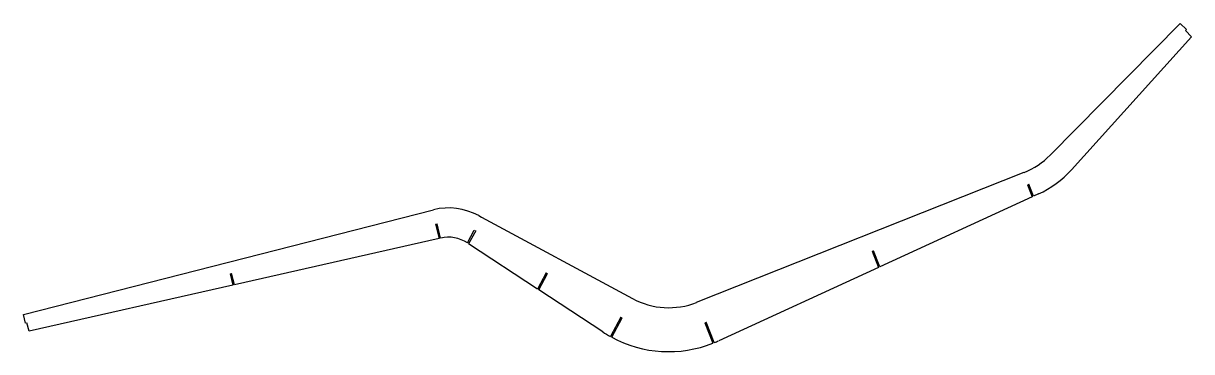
# Model space of a CAD drawing. Header units: millimetres. Extents: x -2316 to 22, y 136 to 793.
import ezdxf

# ---------------------------------------------------------------- set-up
doc = ezdxf.new("R2010")
doc.units = ezdxf.units.MM
doc.linetypes.add('K5LT32769', pattern=[0])
doc.linetypes.add('K5LT32770', pattern=[0])

msp = doc.modelspace()

# ---------------------------------------------------------------- linework, layer by layer
at = {"color": 7, "linetype": 'K5LT32769', "lineweight": 25}
for p, q in [((-261, 529.1), (-0.8, 792.9)), ((-0.8, 792.9), (11.7, 780.6)), ((9.6, 778.5), (11.7, 780.6)), ((9.6, 778.5), (22.1, 766.1)), ((22.1, 766.1), (-218.6, 499.7)), ((-968.7, 234.3), (-313.2, 494.6)), ((-306.5, 469.6), (-296.9, 445.6)), ((-294.2, 446.8), (-303.7, 470.7)), ((-296.9, 445.6), (-601.9, 305.6)), ((-284.5, 451.3), (-294.2, 446.8)), ((-2316.4, 209.7), (-1495.6, 419.7)), ((-1405, 407.9), (-1399.6, 405.1)), ((-1399.6, 405.1), (-1096.9, 241.8)), ((-1491.3, 390.7), (-1484, 362.3)), ((-1481.1, 363), (-1488.3, 391.4)), ((-1427.6, 353.3), (-1413.7, 379.1)), ((-1411, 377.6), (-1425.1, 351.6)), ((-1484, 362.3), (-1893.9, 269.5)), ((-1287.2, 260.9), (-1425.1, 351.6)), ((-617.4, 336.6), (-604.6, 304.3)), ((-601.9, 305.6), (-614.6, 337.7)), ((-604.6, 304.3), (-924.6, 157.4)), ((-1902.6, 291.5), (-1896.8, 268.9)), ((-1893.9, 269.5), (-1899.7, 292.2)), ((-1269.7, 293.2), (-1287.2, 260.9)), ((-1284.6, 259.2), (-1267.1, 291.8)), ((-1896.8, 268.9), (-2304.8, 176.5)), ((-1156.7, 175.1), (-1284.6, 259.2)), ((-2312, 192.8), (-2316.4, 209.7)), ((-2304.8, 176.5), (-2309.1, 193.5)), ((-1120.5, 204.5), (-1141.3, 165.8)), ((-1138.7, 164.3), (-1117.8, 203.1)), ((-952.4, 193.4), (-936.2, 152.5)), ((-933.4, 153.6), (-949.6, 194.5))]:
    msp.add_line(p, q, dxfattribs=at)
at = {"color": 7, "linetype": 'K5LT32770', "lineweight": 18}
for p, q in [((-303.7, 470.7), (-306.5, 469.6)), ((-1491.3, 390.7), (-1488.3, 391.4)), ((-1411, 377.6), (-1413.7, 379.1)), ((-614.6, 337.7), (-617.4, 336.6)), ((-1902.6, 291.5), (-1899.7, 292.2)), ((-1269.7, 293.2), (-1267.1, 291.8)), ((-2312, 192.8), (-2309.1, 193.5)), ((-1120.5, 204.5), (-1117.8, 203.1)), ((-952.4, 193.4), (-949.6, 194.5))]:
    msp.add_line(p, q, dxfattribs=at)
at = {"color": 7, "linetype": 'K5LT32769', "lineweight": 25}
for centre, radius, start, end in [((-369.3, 635.8), 152, 291.6571, 315.3895), ((-369.3, 635.8), 203.1, 294.6571, 317.9054), ((-1465.7, 295.3), 128, 61.6571, 103.4896), ((-1465.7, 295.3), 69.4, 56.6571, 102.7598), ((-1024.8, 375.5), 152, 241.6571, 291.6571), ((-1024.8, 375.5), 240, 236.6571, 240.9409), ((-1024.8, 375.5), 240, 241.6571, 291.6571), ((-1024.8, 375.5), 240, 292.3734, 294.6571)]:
    msp.add_arc(centre, radius, start, end, dxfattribs=at)

doc.saveas('drawing.dxf')
